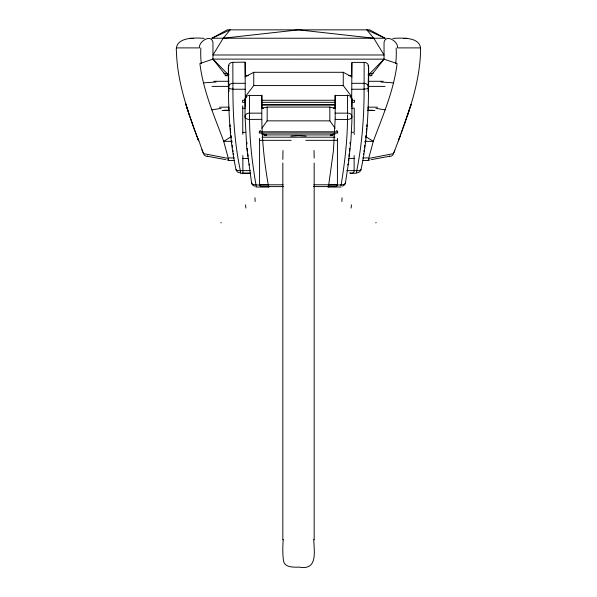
<?xml version="1.0" encoding="UTF-8"?>
<svg xmlns="http://www.w3.org/2000/svg" width="597" height="597" viewBox="0 0 597 597"><rect width="100%" height="100%" fill="white"/><g stroke="black" fill="none" stroke-linecap="round" stroke-linejoin="round"><path stroke-width="0.9" d="M232.912 87.49C232.897 115.4 234.561 143.467 240.404 170.809M242.897 172.996L242.845 155.541M249.524 116.952C249.524 139.773 252.098 162.526 256.001 184.988L268.277 184.928L268.531 186.167M249.516 113.258L249.509 95.199M249.509 95.52L261.799 95.52L261.807 105.438L261.807 113.146L249.516 113.146A4.47 3.627 9.8 0 0 245.076 116.825L246.755 147.944L251.673 183.428A4.522 3.776 -0.6 0 0 254.613 186.115M261.807 113.497C261.658 137.37 264.158 161.436 268.284 184.995M282.836 159.392L282.978 150.474M282.836 163.026L282.836 539.889M347.491 95.52L335.201 95.52L335.193 113.624M335.193 113.684L335.186 117.855M351.797 83.722L351.685 98.572M347.491 95.43A4.478 3.716 0.1 0 1 350.969 96.804L351.178 97.095A4.47 3.634 -0.2 0 1 351.969 99.206L351.872 121.818L350.872 140.847L348.641 162.018L345.417 183.048A4.448 2.47 1.7 0 1 344.253 184.189M356.596 171.929L356.596 172.54M360.685 170.533A4.358 3.933 7.3 0 0 361.013 169.563C368.312 136.168 368.737 101.833 368.633 67.797M232.912 87.035L232.912 86.64M228.964 91.766L228.36 66.491A4.478 4.149 -0.4 0 1 232.837 62.319L232.912 85.916M240.404 170.869L240.404 172.846M256.001 185.294L256.001 186.562M335.201 95.11L335.193 95.416M351.872 63.021L351.723 75.744M354.148 158.347L354.155 155.541M363.491 153.742L363.401 154.25L363.446 153.713M245.128 62.155L232.845 62.334M249.516 113.423L249.524 116.646M262.128 108.326L261.814 96.169M347.484 114.893C347.708 138.691 344.782 162.406 340.999 185.839M354.208 134.504L354.215 133.318M354.111 170.638L354.148 158.384L348.588 158.429M364.103 84.52L364.103 83.976M335.178 118.169L335.163 119.415L347.484 119.437A4.478 2.597 0.6 0 0 350.857 118.497M368.036 91.766L368.64 66.491A4.478 4.149 0.4 0 0 364.163 62.319L364.103 83.707M364.095 88.722C364.155 116.228 362.148 144.28 356.596 171.414M335.193 95.483L335.186 95.975M354.111 170.891C354.327 172.637 352.043 174.003 349.82 172.846M364.095 85.013L364.095 88.356M392.826 38.38C401.796 37.992 421.676 36.35 420.594 50.536C420.161 69.782 415.937 88.737 410.229 107.057M245.777 118.34A4.47 2.657 -0.4 0 1 245.039 116.825L245.031 99.169A4.47 3.634 0.2 0 1 245.83 97.132L246.068 96.833A4.478 3.716 -0.1 0 1 249.509 95.43M335.186 96.11L334.872 108.326M335.163 119.437L333.417 150.825L328.611 185.54M351.969 99.206L351.812 106.759M398.759 138.847L398.378 140.84M251.583 183.07L251.583 183.048A4.448 2.47 -1.7 0 0 252.747 184.189M366.901 124.743L366.856 126.862M366.7 128.654L366.655 129.101M366.618 129.549L366.289 132.907M283.239 539.457C282.68 546.292 282.597 553.218 283.388 560.038C284.068 567.934 293.582 567.12 299.358 567.15C318.179 570.545 313.985 551.203 313.761 539.457M349.827 148.369L349.543 150.959M366.028 135.377L365.745 137.84M349.238 153.608L348.909 156.28M365.446 140.31L365.133 142.773M197.764 138.556C187.346 110.602 177.346 81.782 176.436 51.663C174.264 36.857 194.719 37.581 204.174 38.38M348.566 158.974L348.327 160.78M347.752 164.973L347.887 163.996M364.797 145.235L364.446 147.69M364.073 150.153L363.872 151.437M328.708 185.018L340.999 184.988M328.596 185.637L328.477 186.152M345.402 183.152L345.35 183.354A4.522 3.776 0.6 0 1 342.387 186.115M373.334 141.213C382.767 115.885 393.826 90.625 397.102 63.558L384.043 59.155L212.957 59.118L199.898 63.558C203.174 90.625 214.233 115.885 223.666 141.213M365.894 136.72L373.297 141.34L368.819 157.914L362.67 157.914M410.632 105.744L411.034 104.43L410.714 105.482M410.52 106.109L399.236 138.556M410.467 106.266L410.602 105.841M410.355 106.632L406.184 119.333M409.781 108.46L408.557 112.281M407.378 115.818L407.975 114.049M404.341 124.586L406.199 119.273M404.96 122.84L405.572 121.087M404.356 124.542L402.46 129.81M402.468 129.78L401.191 133.273M399.915 136.735L400.557 134.997M399.624 137.511L400.005 136.482M398.99 139.205L394.304 151.563M398.848 139.586L399.378 138.168M394.602 150.795L394.781 150.332M394.49 151.078L393.505 153.608L368.722 158.444A4.679 1.44 84.6 0 1 367.924 160.578M393.557 153.474L393.356 153.989A4.866 4.216 69.1 0 1 389.334 156.302L371.424 159.608M393.923 152.548L394.08 152.131M389.334 156.377L389.513 155.921M211.935 38.23L230.226 29.85L223.226 38.23L212.957 54.984L384.043 54.984L373.774 38.23L366.774 29.85L385.065 38.23L211.935 38.23L227.211 29.85L369.789 29.85L385.065 38.23M336.626 130.34L337.671 131.795L337.671 133.064L259.329 133.064L259.329 131.795L260.374 130.34M261.941 128.146L267.165 120.855L267.165 107.079L329.835 107.079L335.059 108.244L333.357 108.169M371.043 75.61L384.043 59.155L384.043 42.447C385.572 33.581 398.423 41.32 397.587 47.894L420.631 47.894M245.345 96.595L253.74 85.572L253.74 72.297L343.26 72.297L352.058 76.894M410.572 105.318L410.997 104.527L410.475 105.43M384.043 59.118L368.297 75.103M234.33 157.914L228.181 157.914L223.703 141.34L231.106 136.72M244.942 76.894L253.74 72.297M330.939 135.452L335.141 133.959M368.036 74.603L373.215 73.118M267.165 107.079L261.941 108.244L263.643 108.169M368.64 160.183L370.036 159.892M403.565 38.574L406.833 38.268M211.898 109.893L221.106 108.333M262.098 186.562L260.277 186.279L259.583 184.816L283.097 184.779M290.821 136.116L298.5 135.638L306.179 136.116M334.902 186.562L336.723 186.279L337.424 184.779L313.903 184.779M223.226 38.23L298.5 29.85L373.774 38.23M335.79 186.6L313.418 186.607M203.48 82.856L216.054 82.013M330.305 135.026L333.119 134.922L333.119 133.915M240.412 173.234L250.718 173.227M176.369 47.894L199.413 47.894C198.577 41.32 211.428 33.581 212.957 42.447L212.957 59.155L225.957 75.61M364.155 62.394L351.864 62.394L351.812 74.162L351.797 83.311L364.095 83.311A4.47 4.06 0 0 1 368.573 87.408M224.994 75.7L228.718 75.7M245.464 75.7L248.255 75.7M348.745 75.7L351.536 75.7M368.282 75.7L372.006 75.7M213.83 81.289L228.718 81.289M368.282 81.289L383.17 81.289M253.74 85.572L343.26 85.572L351.655 96.595M211.972 86.386L228.718 86.386M368.282 86.386L385.028 86.386M232.905 89.244L245.21 89.244L245.315 98.572M351.79 89.244L364.095 89.244M245.345 100.274L242.546 100.274L242.546 102.326L245.345 102.326M262.128 100.274L334.872 100.274M351.655 100.274L354.454 100.274L354.454 102.326L351.655 102.326M262.128 102.326L334.872 102.326M261.822 104.482L335.178 104.482M261.867 105.139L335.133 105.139M219.412 107.169L228.718 107.169M368.282 107.169L377.588 107.169M242.688 105.863L242.725 108.169L245.337 108.169M351.663 108.169L354.275 108.169L354.222 132.325L351.432 132.325M224.062 110.236L229.651 110.236M367.349 110.236L372.938 110.236M222.106 110.475L229.517 110.475M367.483 110.475L374.894 110.475M335.193 113.146L347.484 113.146A4.47 3.627 -9.8 0 1 351.924 116.825A4.47 2.657 0.4 0 1 351.223 118.34M267.165 120.855L329.835 120.855L335.059 128.146M259.329 131.795L337.671 131.795M242.725 108.169L242.778 132.325L245.568 132.325M263.881 133.915L263.881 134.922L333.119 134.922M262.008 137.198L334.992 137.198M259.576 140.332L291.202 140.332M305.798 140.332L337.424 140.332M223.703 141.34L232.069 141.34M364.931 141.34L373.297 141.34M242.852 158.429L248.412 158.429M234.046 160.481L229.748 160.481A4.679 1.44 -84.6 0 1 229.576 160.563M362.954 160.481L367.252 160.481A4.679 1.44 84.6 0 0 367.424 160.563M250.3 170.638L240.404 170.63A4.478 1.843 -7.5 0 1 236.016 169.555C228.658 136.183 228.255 101.826 228.367 67.797M346.7 170.638L356.596 170.63A4.478 1.843 7.5 0 0 360.984 169.555M242.897 173.249L250.315 173.242M268.165 186.227L268.978 186.227M328.022 186.227L328.835 186.227M261.21 186.6L283.582 186.607M256.001 187.018L268.866 187.018M328.134 187.018L340.999 187.018M349.969 173.212L356.588 173.234M190.167 38.268L193.435 38.574M263.881 134.922L266.695 135.026M380.946 82.013L393.52 82.856M203.443 153.474L203.644 153.989A4.866 4.216 -69.1 0 0 207.666 156.302L225.576 159.608M375.894 108.333L385.102 109.893M226.964 159.892L228.36 160.183M223.785 73.118L228.964 74.603M261.859 133.959L266.075 135.452M228.703 75.103L212.957 59.118M186.227 105.042L185.712 103.58M186.04 104.654L186.316 105.579M207.487 155.921L207.666 156.377M202.92 152.131L203.495 153.608L228.278 158.444A4.679 1.44 -84.6 0 0 229.076 160.578M203.092 152.586L202.51 151.078M202.696 151.563L202.219 150.332M202.398 150.795L198.241 138.847M202.152 150.145L201.987 149.728M198.01 139.205L198.637 140.899M197.988 139.161L198.152 139.594M197.622 138.168L198.055 139.34M197.047 136.616L197.376 137.511M197.085 136.735L194.532 129.78M194.54 129.81L192.644 124.542M192.659 124.586L190.801 119.273M191.428 121.087L192.04 122.84M190.816 119.333L189.003 113.975M189.622 115.818L187.182 108.363M188.443 112.281L187.1 108.102M187.13 108.199L186.854 107.318M187.048 107.938L186.204 105.221M186.697 106.796L186.368 105.744M233.599 153.683L233.599 154.25L233.509 153.742M233.128 151.437L232.927 150.153M232.554 147.69L232.203 145.235M249.248 164.973L249.113 163.996M248.673 160.78L248.434 158.974M231.867 142.773L231.554 140.31M248.091 156.28L247.762 153.608M233.599 154.25L233.554 153.772M231.255 137.84L230.972 135.377M247.457 150.959L247.173 148.369M230.711 132.907L230.3 128.654M314.022 150.474L314.164 158.115M245.188 106.759L245.031 99.206M261.829 119.333L249.516 119.437A4.478 2.597 -0.6 0 1 246.143 118.497M230.143 126.862L230.099 124.743M245.277 75.744L245.128 62.431L245.203 83.311L232.905 83.311A4.47 4.06 0 0 0 228.427 87.408M261.814 96.013L261.807 95.707M347.491 94.93L347.484 113.721M261.807 95.624L261.799 95.11M242.792 134.332L242.778 132.325M245.21 89.244L245.203 83.722M364.095 89.035L364.095 89.087A4.478 1.679 0.3 0 0 368.55 87.61M343.26 72.297L343.26 85.572M337.424 138.325L337.424 184.727M329.835 107.079L329.835 120.855M314.164 163.026L314.164 539.889M259.576 138.325L259.576 184.727M396.162 47.954A95.916 93.61 74.8 0 1 395.751 63.394M375.886 222.89A177.533 1.209 -72.1 0 1 376.058 222.353M201.249 63.394A95.916 93.61 -74.8 0 1 200.838 47.954M220.942 222.353A177.533 1.209 72.1 0 1 221.114 222.89M232.905 89.087A4.478 1.679 -0.3 0 1 228.45 87.61M236.315 170.533A4.358 3.933 -7.3 0 1 235.987 169.563M245.867 208.069A175.07 13.067 80.5 0 1 245.546 204.831M228.412 66.491A4.478 1.858 -3.5 0 1 229.211 65.625M239.673 172.772A4.478 4.052 -1.1 0 1 236.36 170.518M228.875 109.027A213.748 6.119 86.2 0 1 228.882 107.035M351.454 204.831A175.07 13.067 -80.5 0 1 351.133 208.069M367.789 65.625A4.478 1.858 3.5 0 1 368.588 66.491M360.64 170.518A4.478 4.052 1.1 0 1 357.327 172.772M368.118 107.035A213.748 6.119 -86.2 0 1 368.125 109.027M342.021 197.786A185.719 13.932 -83.3 0 1 341.88 201.547M344.073 184.391A4.485 2.261 6.9 0 1 340.999 184.749M350.514 97.527A4.47 2.582 6.9 0 1 351.902 99.169M328.469 186.271A4.537 0.396 -82.9 0 1 328.231 186.951M328.059 186.824A4.537 0.396 -82.9 0 1 328.037 186.592M350.103 142.34A163.003 5.754 -86.6 0 1 350.073 143.922M255.12 201.547A185.719 13.932 83.3 0 1 254.979 197.786M256.001 184.749A4.485 2.261 -6.9 0 1 252.927 184.391M245.098 99.169A4.47 2.582 -6.9 0 1 246.486 97.527M268.769 186.951A4.537 0.396 82.9 0 1 268.531 186.271M268.963 186.592A4.537 0.396 82.9 0 1 268.941 186.824M246.927 143.922A163.003 5.754 86.6 0 1 246.897 142.34"/></g></svg>
